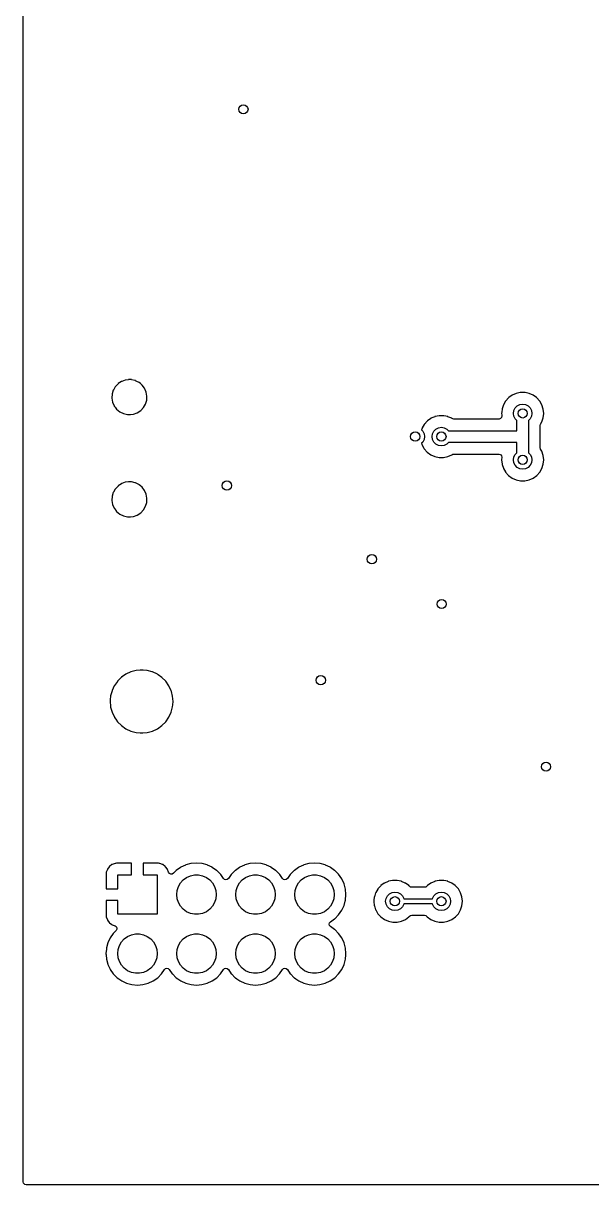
# Model space of a CAD drawing. Extents: x 98 to 198, y -146.7 to -46.7.
# Drawn here: x 98 to 122.47, y -146.7 to -96.71 of the extents above; entities that cross this region are included whole.
import ezdxf

# ---------------------------------------------------------------- set-up
doc = ezdxf.new("R2010")
doc.units = 0
doc.layers.add('BLACK', color=7, linetype='CONTINUOUS')

msp = doc.modelspace()

# ---------------------------------------------------------------- linework, layer by layer
at = {"layer": 'BLACK', "linetype": 'CONTINUOUS'}
for p, q in [((98.0042, -103), (98.0042, -94.7)), ((98.0042, -112), (98.0042, -103)), ((98.0042, -112.844), (98.0042, -112)), ((101.965, -112.355), (101.885, -112.494)), ((101.969, -112.349), (101.965, -112.355)), ((101.965, -112.355), (101.965, -112.355)), ((101.974, -112.344), (101.969, -112.349)), ((102.084, -112.226), (101.974, -112.344)), ((101.974, -112.344), (101.974, -112.344)), ((102.089, -112.221), (102.084, -112.226)), ((102.084, -112.226), (102.084, -112.226)), ((102.095, -112.217), (102.089, -112.221)), ((102.23, -112.129), (102.095, -112.217)), ((102.095, -112.217), (102.095, -112.217)), ((102.236, -112.125), (102.23, -112.129)), ((102.23, -112.129), (102.23, -112.129)), ((102.243, -112.122), (102.236, -112.125)), ((102.394, -112.067), (102.243, -112.122)), ((102.243, -112.122), (102.243, -112.122)), ((102.401, -112.065), (102.394, -112.067)), ((102.394, -112.067), (102.394, -112.067)), ((102.408, -112.064), (102.401, -112.065)), ((102.528, -112.05), (102.408, -112.064)), ((102.408, -112.064), (102.408, -112.064)), ((102.531, -112.049), (102.528, -112.05)), ((102.528, -112.05), (102.528, -112.05)), ((102.663, -112.049), (102.531, -112.049)), ((102.67, -112.051), (102.663, -112.049)), ((102.826, -112.088), (102.67, -112.051)), ((102.67, -112.051), (102.67, -112.051)), ((102.833, -112.09), (102.826, -112.088)), ((102.826, -112.088), (102.826, -112.088)), ((102.84, -112.093), (102.833, -112.09)), ((102.898, -112.122), (102.84, -112.093)), ((102.84, -112.093), (102.84, -112.093)), ((102.99, -112.169), (102.898, -112.122)), ((102.996, -112.173), (102.99, -112.169)), ((103.053, -112.221), (102.996, -112.173)), ((102.996, -112.173), (102.996, -112.173)), ((103.125, -112.281), (103.053, -112.221)), ((103.229, -112.422), (103.125, -112.281)), ((103.299, -112.583), (103.229, -112.422)), ((98.0042, -114.5), (98.0042, -112.844)), ((101.83, -112.676), (101.821, -112.837)), ((101.821, -112.837), (101.821, -112.837)), ((101.821, -112.837), (101.821, -112.844)), ((101.821, -112.844), (101.851, -113.017)), ((101.831, -112.669), (101.83, -112.676)), ((101.83, -112.676), (101.83, -112.676)), ((101.833, -112.662), (101.831, -112.669)), ((101.879, -112.508), (101.833, -112.662)), ((101.833, -112.662), (101.833, -112.662)), ((101.881, -112.501), (101.879, -112.508)), ((101.879, -112.508), (101.879, -112.508)), ((101.885, -112.494), (101.881, -112.501)), ((101.885, -112.494), (101.885, -112.494)), ((103.269, -113.099), (103.319, -112.931)), ((103.329, -112.756), (103.299, -112.583)), ((103.319, -112.931), (103.329, -112.756)), ((118.764, -112.973), (118.676, -113.126)), ((118.767, -112.968), (118.764, -112.973)), ((118.764, -112.973), (118.764, -112.973)), ((118.772, -112.963), (118.767, -112.968)), ((118.89, -112.832), (118.772, -112.963)), ((118.772, -112.963), (118.772, -112.963)), ((118.894, -112.827), (118.89, -112.832)), ((118.89, -112.832), (118.89, -112.832)), ((118.899, -112.823), (118.894, -112.827)), ((119.042, -112.72), (118.899, -112.823)), ((118.899, -112.823), (118.899, -112.823)), ((119.047, -112.716), (119.042, -112.72)), ((119.042, -112.72), (119.042, -112.72)), ((119.053, -112.713), (119.047, -112.716)), ((119.214, -112.642), (119.053, -112.713)), ((119.053, -112.713), (119.053, -112.713)), ((119.22, -112.639), (119.214, -112.641)), ((119.214, -112.641), (119.214, -112.642)), ((119.227, -112.638), (119.22, -112.639)), ((119.399, -112.601), (119.227, -112.638)), ((119.227, -112.638), (119.227, -112.638)), ((119.405, -112.599), (119.399, -112.601)), ((119.399, -112.601), (119.399, -112.601)), ((119.595, -112.599), (119.405, -112.599)), ((119.601, -112.601), (119.595, -112.599)), ((119.773, -112.638), (119.601, -112.601)), ((119.601, -112.601), (119.601, -112.601)), ((119.78, -112.639), (119.773, -112.638)), ((119.773, -112.638), (119.773, -112.638)), ((119.786, -112.641), (119.78, -112.639)), ((119.786, -112.642), (119.786, -112.641)), ((119.947, -112.713), (119.786, -112.642)), ((119.953, -112.716), (119.947, -112.713)), ((119.958, -112.72), (119.953, -112.716)), ((120.101, -112.823), (119.958, -112.72)), ((119.958, -112.72), (119.958, -112.72)), ((120.106, -112.827), (120.101, -112.823)), ((120.101, -112.823), (120.101, -112.823)), ((120.11, -112.832), (120.106, -112.827)), ((120.228, -112.963), (120.11, -112.832)), ((120.11, -112.832), (120.11, -112.832)), ((120.233, -112.968), (120.228, -112.963)), ((120.327, -113.132), (120.233, -112.968)), ((101.851, -113.017), (101.921, -113.178)), ((101.921, -113.178), (101.925, -113.184)), ((101.925, -113.184), (101.925, -113.184)), ((101.925, -113.184), (101.964, -113.236)), ((101.964, -113.236), (102.025, -113.319)), ((102.025, -113.319), (102.16, -113.431)), ((102.16, -113.431), (102.317, -113.51)), ((102.749, -113.535), (102.914, -113.475)), ((102.914, -113.475), (103.061, -113.379)), ((103.061, -113.379), (103.181, -113.251)), ((103.181, -113.251), (103.269, -113.099)), ((118.602, -113.431), (118.595, -113.5)), ((118.614, -113.318), (118.602, -113.431)), ((118.616, -113.306), (118.614, -113.312)), ((118.614, -113.312), (118.614, -113.318)), ((118.614, -113.318), (118.614, -113.318)), ((118.671, -113.138), (118.616, -113.306)), ((118.616, -113.306), (118.616, -113.306)), ((118.673, -113.132), (118.671, -113.138)), ((118.671, -113.138), (118.671, -113.138)), ((118.676, -113.126), (118.673, -113.132)), ((118.676, -113.126), (118.676, -113.126)), ((119.1, -113.5), (119.12, -113.376)), ((119.12, -113.376), (119.176, -113.265)), ((119.176, -113.265), (119.265, -113.176)), ((119.265, -113.176), (119.376, -113.12)), ((119.376, -113.12), (119.5, -113.1)), ((119.5, -113.1), (119.624, -113.12)), ((119.624, -113.12), (119.735, -113.176)), ((119.735, -113.176), (119.824, -113.265)), ((119.824, -113.265), (119.88, -113.376)), ((119.88, -113.376), (119.9, -113.5)), ((120.386, -113.312), (120.327, -113.132)), ((120.405, -113.5), (120.386, -113.312)), ((102.317, -113.51), (102.487, -113.55)), ((102.487, -113.55), (102.615, -113.55)), ((102.615, -113.55), (102.619, -113.55)), ((102.619, -113.55), (102.749, -113.535)), ((115.264, -113.973), (115.176, -114.126)), ((115.267, -113.968), (115.264, -113.973)), ((115.264, -113.973), (115.264, -113.973)), ((115.272, -113.963), (115.267, -113.968)), ((115.39, -113.832), (115.272, -113.963)), ((115.272, -113.963), (115.272, -113.963)), ((115.394, -113.827), (115.39, -113.832)), ((115.39, -113.832), (115.39, -113.832)), ((115.399, -113.823), (115.394, -113.827)), ((115.542, -113.72), (115.399, -113.823)), ((115.399, -113.823), (115.399, -113.823)), ((115.547, -113.716), (115.542, -113.72)), ((115.542, -113.72), (115.542, -113.72)), ((115.553, -113.713), (115.547, -113.716)), ((115.714, -113.642), (115.553, -113.713)), ((115.553, -113.713), (115.553, -113.713)), ((115.72, -113.639), (115.714, -113.641)), ((115.714, -113.641), (115.714, -113.642)), ((115.727, -113.638), (115.72, -113.639)), ((115.899, -113.601), (115.727, -113.638)), ((115.727, -113.638), (115.727, -113.638)), ((115.905, -113.599), (115.899, -113.601)), ((115.899, -113.601), (115.899, -113.601)), ((116.095, -113.599), (115.905, -113.599)), ((116.101, -113.601), (116.095, -113.599)), ((116.273, -113.638), (116.101, -113.601)), ((116.101, -113.601), (116.101, -113.601)), ((116.28, -113.639), (116.273, -113.638)), ((116.273, -113.638), (116.273, -113.638)), ((116.286, -113.641), (116.28, -113.639)), ((116.286, -113.642), (116.286, -113.641)), ((116.447, -113.713), (116.286, -113.642)), ((116.453, -113.716), (116.447, -113.713)), ((116.461, -113.722), (116.453, -113.716)), ((116.496, -113.739), (116.461, -113.722)), ((116.534, -113.745), (116.496, -113.739)), ((118.483, -113.745), (116.534, -113.745)), ((118.548, -113.727), (118.483, -113.745)), ((118.594, -113.676), (118.548, -113.727)), ((118.606, -113.609), (118.594, -113.676)), ((118.595, -113.5), (118.602, -113.568)), ((118.602, -113.568), (118.606, -113.609)), ((119.12, -113.624), (119.1, -113.5)), ((119.176, -113.735), (119.12, -113.624)), ((119.246, -113.805), (119.176, -113.735)), ((119.246, -114.246), (119.246, -113.805)), ((119.824, -113.735), (119.754, -113.805)), ((119.754, -113.805), (119.754, -114.5)), ((119.88, -113.624), (119.824, -113.735)), ((119.9, -113.5), (119.88, -113.624)), ((120.254, -114.027), (120.271, -113.965)), ((120.271, -113.965), (120.273, -113.963)), ((120.273, -113.963), (120.327, -113.868)), ((120.327, -113.868), (120.386, -113.688)), ((120.386, -113.688), (120.405, -113.5)), ((115.171, -114.138), (115.147, -114.212)), ((115.147, -114.212), (115.199, -114.265)), ((115.173, -114.132), (115.171, -114.138)), ((115.171, -114.138), (115.171, -114.138)), ((115.176, -114.126), (115.173, -114.132)), ((115.176, -114.126), (115.176, -114.126)), ((115.199, -114.265), (115.256, -114.376)), ((115.256, -114.376), (115.275, -114.5)), ((115.6, -114.5), (115.62, -114.376)), ((115.62, -114.376), (115.676, -114.265)), ((115.676, -114.265), (115.765, -114.176)), ((115.765, -114.176), (115.876, -114.12)), ((115.876, -114.12), (116, -114.1)), ((116, -114.1), (116.124, -114.12)), ((116.124, -114.12), (116.235, -114.176)), ((116.235, -114.176), (116.305, -114.246)), ((116.305, -114.246), (119.246, -114.246)), ((120.254, -114.1), (120.254, -114.027)), ((120.254, -114.423), (120.254, -114.1)), ((120.256, -114.445), (120.254, -114.423)), ((120.255, -114.518), (120.258, -114.463)), ((120.258, -114.456), (120.256, -114.445)), ((120.258, -114.463), (120.258, -114.456)), ((98.0042, -117.244), (98.0042, -114.5)), ((115.199, -114.735), (115.147, -114.788)), ((115.147, -114.788), (115.173, -114.868)), ((115.173, -114.868), (115.176, -114.874)), ((115.176, -114.874), (115.176, -114.874)), ((115.176, -114.874), (115.248, -114.999)), ((115.256, -114.624), (115.199, -114.735)), ((115.275, -114.5), (115.256, -114.624)), ((115.62, -114.624), (115.6, -114.5)), ((115.676, -114.735), (115.62, -114.624)), ((115.765, -114.824), (115.676, -114.735)), ((115.876, -114.88), (115.765, -114.824)), ((116, -114.9), (115.876, -114.88)), ((116.124, -114.88), (116, -114.9)), ((116.235, -114.824), (116.124, -114.88)), ((116.305, -114.754), (116.235, -114.824)), ((119.246, -114.754), (116.305, -114.754)), ((119.246, -115.195), (119.246, -114.754)), ((119.754, -114.5), (119.754, -115.195)), ((120.254, -114.526), (120.255, -114.518)), ((120.254, -114.973), (120.254, -114.526)), ((120.271, -115.035), (120.254, -114.973)), ((115.248, -114.999), (115.267, -115.032)), ((115.267, -115.032), (115.394, -115.173)), ((115.394, -115.173), (115.547, -115.284)), ((115.547, -115.284), (115.72, -115.361)), ((115.72, -115.361), (115.905, -115.4)), ((115.905, -115.4), (116.088, -115.4)), ((116.088, -115.4), (116.095, -115.4)), ((116.095, -115.4), (116.28, -115.361)), ((116.28, -115.361), (116.453, -115.284)), ((116.453, -115.284), (116.461, -115.278)), ((116.461, -115.278), (116.496, -115.261)), ((116.496, -115.261), (116.534, -115.254)), ((116.534, -115.254), (118.483, -115.254)), ((118.483, -115.254), (118.548, -115.273)), ((118.548, -115.273), (118.594, -115.324)), ((118.594, -115.324), (118.606, -115.391)), ((118.606, -115.391), (118.595, -115.5)), ((119.1, -115.5), (119.12, -115.376)), ((119.12, -115.376), (119.176, -115.265)), ((119.176, -115.265), (119.246, -115.195)), ((119.754, -115.195), (119.824, -115.265)), ((119.824, -115.265), (119.88, -115.376)), ((119.88, -115.376), (119.9, -115.5)), ((120.327, -115.132), (120.271, -115.035)), ((120.386, -115.312), (120.327, -115.132)), ((120.405, -115.5), (120.386, -115.312)), ((118.595, -115.5), (118.595, -115.506)), ((118.595, -115.506), (118.614, -115.682)), ((118.614, -115.682), (118.614, -115.682)), ((118.614, -115.682), (118.614, -115.688)), ((118.614, -115.688), (118.616, -115.694)), ((118.616, -115.694), (118.616, -115.694)), ((118.616, -115.694), (118.671, -115.862)), ((118.671, -115.862), (118.673, -115.868)), ((118.673, -115.868), (118.676, -115.874)), ((118.676, -115.874), (118.676, -115.874)), ((118.676, -115.874), (118.756, -116.012)), ((119.12, -115.624), (119.1, -115.5)), ((119.176, -115.735), (119.12, -115.624)), ((119.265, -115.824), (119.176, -115.735)), ((119.376, -115.88), (119.265, -115.824)), ((119.5, -115.9), (119.376, -115.88)), ((119.624, -115.88), (119.5, -115.9)), ((119.735, -115.824), (119.624, -115.88)), ((119.824, -115.735), (119.735, -115.824)), ((119.88, -115.624), (119.824, -115.735)), ((119.9, -115.5), (119.88, -115.624)), ((120.233, -116.032), (120.327, -115.868)), ((120.327, -115.868), (120.386, -115.688)), ((120.386, -115.688), (120.405, -115.5)), ((102.394, -116.467), (102.243, -116.522)), ((102.401, -116.465), (102.394, -116.467)), ((102.394, -116.467), (102.394, -116.467)), ((102.408, -116.464), (102.401, -116.465)), ((102.528, -116.45), (102.408, -116.464)), ((102.408, -116.464), (102.408, -116.464)), ((102.531, -116.45), (102.528, -116.45)), ((102.528, -116.45), (102.528, -116.45)), ((102.663, -116.45), (102.531, -116.45)), ((102.67, -116.451), (102.663, -116.45)), ((102.826, -116.488), (102.67, -116.451)), ((102.67, -116.451), (102.67, -116.451)), ((118.756, -116.012), (118.767, -116.032)), ((118.767, -116.032), (118.894, -116.173)), ((118.894, -116.173), (119.047, -116.284)), ((119.047, -116.284), (119.22, -116.361)), ((119.22, -116.361), (119.405, -116.4)), ((119.405, -116.4), (119.588, -116.4)), ((119.588, -116.4), (119.595, -116.4)), ((119.595, -116.4), (119.78, -116.361)), ((119.78, -116.361), (119.953, -116.284)), ((119.953, -116.284), (120.106, -116.173)), ((120.106, -116.173), (120.233, -116.032)), ((101.879, -116.908), (101.833, -117.062)), ((101.881, -116.901), (101.879, -116.908)), ((101.879, -116.908), (101.879, -116.908)), ((101.885, -116.894), (101.881, -116.901)), ((101.965, -116.755), (101.885, -116.894)), ((101.885, -116.894), (101.885, -116.894)), ((101.969, -116.749), (101.965, -116.755)), ((101.965, -116.755), (101.965, -116.755)), ((101.974, -116.744), (101.969, -116.749)), ((102.084, -116.626), (101.974, -116.744)), ((101.974, -116.744), (101.974, -116.744)), ((102.089, -116.621), (102.084, -116.626)), ((102.084, -116.626), (102.084, -116.626)), ((102.095, -116.617), (102.089, -116.621)), ((102.23, -116.529), (102.095, -116.617)), ((102.095, -116.617), (102.095, -116.617)), ((102.236, -116.525), (102.23, -116.529)), ((102.23, -116.529), (102.23, -116.529)), ((102.243, -116.522), (102.236, -116.525)), ((102.243, -116.522), (102.243, -116.522)), ((102.833, -116.49), (102.826, -116.488)), ((102.826, -116.488), (102.826, -116.488)), ((102.84, -116.493), (102.833, -116.49)), ((102.984, -116.565), (102.84, -116.493)), ((102.84, -116.493), (102.84, -116.493)), ((102.99, -116.569), (102.984, -116.565)), ((102.996, -116.573), (102.99, -116.569)), ((103.053, -116.621), (102.996, -116.573)), ((102.996, -116.573), (102.996, -116.573)), ((103.125, -116.681), (103.053, -116.621)), ((103.229, -116.822), (103.125, -116.681)), ((103.299, -116.983), (103.229, -116.822)), ((98.0042, -118.71), (98.0042, -117.244)), ((101.83, -117.076), (101.821, -117.237)), ((101.821, -117.237), (101.821, -117.237)), ((101.821, -117.237), (101.821, -117.244)), ((101.821, -117.244), (101.851, -117.417)), ((101.831, -117.069), (101.83, -117.076)), ((101.83, -117.076), (101.83, -117.076)), ((101.833, -117.062), (101.831, -117.069)), ((101.833, -117.062), (101.833, -117.062)), ((101.851, -117.417), (101.921, -117.578)), ((103.269, -117.499), (103.319, -117.331)), ((103.329, -117.156), (103.299, -116.983)), ((103.319, -117.331), (103.329, -117.156)), ((101.921, -117.578), (101.925, -117.584)), ((101.925, -117.584), (101.925, -117.584)), ((101.925, -117.584), (101.946, -117.612)), ((101.946, -117.612), (102.025, -117.719)), ((102.025, -117.719), (102.16, -117.831)), ((102.16, -117.831), (102.317, -117.91)), ((102.317, -117.91), (102.487, -117.95)), ((102.487, -117.95), (102.615, -117.95)), ((102.615, -117.95), (102.619, -117.95)), ((102.619, -117.95), (102.749, -117.935)), ((102.749, -117.935), (102.914, -117.875)), ((102.914, -117.875), (103.061, -117.779)), ((103.061, -117.779), (103.181, -117.651)), ((103.181, -117.651), (103.269, -117.499)), ((98.0042, -123.247), (98.0042, -118.71)), ((98.0042, -125.9), (98.0042, -123.247)), ((102.225, -124.865), (102.065, -125.025)), ((102.229, -124.862), (102.225, -124.865)), ((102.225, -124.865), (102.225, -124.865)), ((102.233, -124.858), (102.229, -124.862)), ((102.418, -124.729), (102.233, -124.858)), ((102.233, -124.858), (102.233, -124.858)), ((102.422, -124.726), (102.418, -124.729)), ((102.418, -124.729), (102.418, -124.729)), ((102.427, -124.724), (102.422, -124.726)), ((102.631, -124.628), (102.427, -124.724)), ((102.427, -124.724), (102.427, -124.724)), ((102.636, -124.626), (102.631, -124.628)), ((102.631, -124.628), (102.631, -124.628)), ((102.642, -124.625), (102.636, -124.626)), ((102.859, -124.566), (102.642, -124.625)), ((102.642, -124.625), (102.642, -124.625)), ((102.865, -124.565), (102.859, -124.566)), ((102.859, -124.566), (102.859, -124.566)), ((102.87, -124.564), (102.865, -124.565)), ((103.038, -124.55), (102.87, -124.564)), ((102.87, -124.564), (102.87, -124.564)), ((103.041, -124.549), (103.038, -124.55)), ((103.038, -124.55), (103.038, -124.55)), ((103.159, -124.549), (103.041, -124.549)), ((103.162, -124.55), (103.159, -124.549)), ((103.33, -124.564), (103.162, -124.55)), ((103.162, -124.55), (103.162, -124.55)), ((103.335, -124.565), (103.33, -124.564)), ((103.33, -124.564), (103.33, -124.564)), ((103.341, -124.566), (103.335, -124.565)), ((103.558, -124.625), (103.341, -124.566)), ((103.341, -124.566), (103.341, -124.566)), ((103.564, -124.626), (103.558, -124.625)), ((103.558, -124.625), (103.558, -124.625)), ((103.778, -124.726), (103.564, -124.626)), ((103.782, -124.729), (103.778, -124.726)), ((103.814, -124.752), (103.782, -124.729)), ((103.782, -124.729), (103.782, -124.729)), ((103.971, -124.862), (103.814, -124.752)), ((104.138, -125.029), (103.971, -124.862)), ((101.825, -125.442), (101.766, -125.659)), ((101.826, -125.436), (101.825, -125.442)), ((101.825, -125.442), (101.825, -125.442)), ((101.828, -125.431), (101.826, -125.436)), ((101.924, -125.227), (101.828, -125.431)), ((101.828, -125.431), (101.828, -125.431)), ((101.926, -125.222), (101.924, -125.227)), ((101.924, -125.227), (101.924, -125.227)), ((101.929, -125.218), (101.926, -125.222)), ((102.058, -125.033), (101.929, -125.218)), ((101.929, -125.218), (101.929, -125.218)), ((102.062, -125.029), (102.058, -125.033)), ((102.058, -125.033), (102.058, -125.033)), ((102.065, -125.025), (102.062, -125.029)), ((102.065, -125.025), (102.065, -125.025)), ((104.274, -125.222), (104.138, -125.029)), ((104.374, -125.436), (104.274, -125.222)), ((104.375, -125.442), (104.374, -125.436)), ((104.382, -125.468), (104.375, -125.442)), ((104.375, -125.442), (104.375, -125.442)), ((104.435, -125.665), (104.382, -125.468)), ((98.0042, -133.944), (98.0042, -125.9)), ((101.751, -125.818), (101.744, -125.9)), ((101.744, -125.9), (101.745, -125.905)), ((101.745, -125.905), (101.762, -126.101)), ((101.764, -125.67), (101.751, -125.818)), ((101.765, -125.665), (101.764, -125.67)), ((101.764, -125.67), (101.764, -125.67)), ((101.766, -125.659), (101.765, -125.665)), ((101.766, -125.659), (101.766, -125.659)), ((104.456, -125.9), (104.435, -125.665)), ((104.443, -126.04), (104.456, -125.9)), ((101.762, -126.101), (101.765, -126.135)), ((101.765, -126.135), (101.766, -126.141)), ((101.766, -126.141), (101.766, -126.141)), ((101.766, -126.141), (101.825, -126.358)), ((101.825, -126.358), (101.825, -126.358)), ((101.825, -126.358), (101.826, -126.364)), ((101.826, -126.364), (101.926, -126.578)), ((104.274, -126.578), (104.374, -126.364)), ((104.374, -126.364), (104.435, -126.135)), ((104.435, -126.135), (104.443, -126.04)), ((101.926, -126.578), (101.929, -126.582)), ((101.929, -126.582), (101.929, -126.582)), ((101.929, -126.582), (101.986, -126.664)), ((101.986, -126.664), (102.062, -126.771)), ((102.062, -126.771), (102.229, -126.938)), ((102.229, -126.938), (102.422, -127.074)), ((103.778, -127.074), (103.971, -126.938)), ((103.971, -126.938), (104.138, -126.771)), ((104.138, -126.771), (104.274, -126.578)), ((102.422, -127.074), (102.636, -127.174)), ((102.636, -127.174), (102.865, -127.235)), ((102.865, -127.235), (103.041, -127.25)), ((103.041, -127.25), (103.156, -127.25)), ((103.156, -127.25), (103.159, -127.25)), ((103.159, -127.25), (103.335, -127.235)), ((103.335, -127.235), (103.564, -127.174)), ((103.564, -127.174), (103.778, -127.074)), ((101.821, -132.922), (101.72, -132.997)), ((101.836, -132.914), (101.821, -132.922)), ((101.955, -132.869), (101.836, -132.914)), ((101.97, -132.866), (101.955, -132.869)), ((102.019, -132.86), (101.97, -132.866)), ((102.025, -132.86), (102.019, -132.86)), ((102.654, -132.86), (102.025, -132.86)), ((102.667, -132.863), (102.654, -132.86)), ((102.67, -132.876), (102.667, -132.863)), ((102.67, -133.36), (102.67, -132.876)), ((103.173, -132.863), (103.17, -132.876)), ((103.17, -132.876), (103.17, -133.36)), ((103.186, -132.86), (103.173, -132.863)), ((103.815, -132.86), (103.186, -132.86)), ((103.821, -132.86), (103.815, -132.86)), ((103.87, -132.866), (103.821, -132.86)), ((103.885, -132.869), (103.87, -132.866)), ((104.004, -132.914), (103.885, -132.869)), ((104.019, -132.922), (104.004, -132.914)), ((104.12, -132.997), (104.019, -132.922)), ((104.991, -132.938), (104.787, -133.034)), ((104.996, -132.936), (104.991, -132.938)), ((104.991, -132.938), (104.991, -132.938)), ((105.002, -132.935), (104.996, -132.936)), ((105.219, -132.876), (105.002, -132.935)), ((105.002, -132.935), (105.002, -132.935)), ((105.225, -132.875), (105.219, -132.876)), ((105.219, -132.876), (105.219, -132.876)), ((105.23, -132.874), (105.225, -132.875)), ((105.455, -132.855), (105.23, -132.874)), ((105.23, -132.874), (105.23, -132.874)), ((105.46, -132.854), (105.455, -132.855)), ((105.465, -132.855), (105.46, -132.854)), ((105.69, -132.874), (105.465, -132.855)), ((105.695, -132.875), (105.69, -132.874)), ((105.69, -132.874), (105.69, -132.874)), ((105.701, -132.876), (105.695, -132.875)), ((105.918, -132.935), (105.701, -132.876)), ((105.701, -132.876), (105.701, -132.876)), ((105.924, -132.936), (105.918, -132.935)), ((105.918, -132.935), (105.918, -132.935)), ((105.929, -132.938), (105.924, -132.936)), ((106.133, -133.034), (105.929, -132.938)), ((105.929, -132.938), (105.929, -132.938)), ((107.531, -132.938), (107.327, -133.034)), ((107.536, -132.936), (107.531, -132.938)), ((107.531, -132.938), (107.531, -132.938)), ((107.542, -132.935), (107.536, -132.936)), ((107.759, -132.876), (107.542, -132.935)), ((107.542, -132.935), (107.542, -132.935)), ((107.765, -132.875), (107.759, -132.876)), ((107.759, -132.876), (107.759, -132.876)), ((107.77, -132.874), (107.765, -132.875)), ((107.995, -132.855), (107.77, -132.874)), ((107.77, -132.874), (107.77, -132.874)), ((108, -132.854), (107.995, -132.855)), ((108.005, -132.855), (108, -132.854)), ((108.23, -132.874), (108.005, -132.855)), ((108.235, -132.875), (108.23, -132.874)), ((108.23, -132.874), (108.23, -132.874)), ((108.241, -132.876), (108.235, -132.875)), ((108.458, -132.935), (108.241, -132.876)), ((108.241, -132.876), (108.241, -132.876)), ((108.464, -132.936), (108.458, -132.935)), ((108.458, -132.935), (108.458, -132.935)), ((108.469, -132.938), (108.464, -132.936)), ((108.673, -133.034), (108.469, -132.938)), ((108.469, -132.938), (108.469, -132.938)), ((110.071, -132.938), (109.867, -133.034)), ((110.076, -132.936), (110.071, -132.938)), ((110.071, -132.938), (110.071, -132.938)), ((110.082, -132.935), (110.076, -132.936)), ((110.299, -132.876), (110.082, -132.935)), ((110.082, -132.935), (110.082, -132.935)), ((110.305, -132.875), (110.299, -132.876)), ((110.299, -132.876), (110.299, -132.876)), ((110.31, -132.874), (110.305, -132.875)), ((110.535, -132.855), (110.31, -132.874)), ((110.31, -132.874), (110.31, -132.874)), ((110.54, -132.854), (110.535, -132.855)), ((110.545, -132.855), (110.54, -132.854)), ((110.77, -132.874), (110.545, -132.855)), ((110.775, -132.875), (110.77, -132.874)), ((110.77, -132.874), (110.77, -132.874)), ((110.781, -132.876), (110.775, -132.875)), ((110.998, -132.935), (110.781, -132.876)), ((110.781, -132.876), (110.781, -132.876)), ((111.004, -132.936), (110.998, -132.935)), ((110.998, -132.935), (110.998, -132.935)), ((111.009, -132.938), (111.004, -132.936)), ((111.213, -133.034), (111.009, -132.938)), ((111.009, -132.938), (111.009, -132.938)), ((101.576, -133.26), (101.57, -133.309)), ((101.57, -133.309), (101.57, -133.315)), ((101.57, -133.315), (101.57, -133.944)), ((101.579, -133.245), (101.576, -133.26)), ((101.624, -133.126), (101.579, -133.245)), ((101.632, -133.111), (101.624, -133.126)), ((101.707, -133.01), (101.632, -133.111)), ((101.72, -132.997), (101.707, -133.01)), ((102.07, -133.96), (102.07, -133.36)), ((102.07, -133.36), (102.67, -133.36)), ((103.17, -133.36), (103.77, -133.36)), ((103.77, -133.36), (103.77, -135.06)), ((104.133, -133.01), (104.12, -132.997)), ((104.208, -133.111), (104.133, -133.01)), ((104.216, -133.126), (104.208, -133.111)), ((104.262, -133.249), (104.216, -133.126)), ((104.297, -133.3), (104.262, -133.249)), ((104.352, -133.327), (104.297, -133.3)), ((104.414, -133.325), (104.352, -133.327)), ((104.466, -133.294), (104.414, -133.325)), ((104.585, -133.175), (104.466, -133.294)), ((104.589, -133.172), (104.585, -133.175)), ((104.593, -133.168), (104.589, -133.172)), ((104.778, -133.039), (104.593, -133.168)), ((104.593, -133.168), (104.593, -133.168)), ((104.782, -133.036), (104.778, -133.039)), ((104.778, -133.039), (104.778, -133.039)), ((104.787, -133.034), (104.782, -133.036)), ((104.787, -133.034), (104.787, -133.034)), ((104.891, -133.578), (105.035, -133.474)), ((105.035, -133.474), (105.197, -133.402)), ((105.197, -133.402), (105.371, -133.365)), ((105.371, -133.365), (105.549, -133.365)), ((105.549, -133.365), (105.723, -133.402)), ((105.723, -133.402), (105.885, -133.474)), ((105.885, -133.474), (106.029, -133.578)), ((106.138, -133.036), (106.133, -133.034)), ((106.133, -133.034), (106.133, -133.034)), ((106.142, -133.039), (106.138, -133.036)), ((106.327, -133.168), (106.142, -133.039)), ((106.142, -133.039), (106.142, -133.039)), ((106.331, -133.172), (106.327, -133.168)), ((106.327, -133.168), (106.327, -133.168)), ((106.498, -133.339), (106.331, -133.172)), ((106.502, -133.343), (106.498, -133.339)), ((106.628, -133.524), (106.502, -133.343)), ((106.958, -133.343), (106.832, -133.524)), ((106.962, -133.339), (106.958, -133.343)), ((106.958, -133.343), (106.958, -133.343)), ((106.965, -133.335), (106.962, -133.339)), ((107.125, -133.175), (106.965, -133.335)), ((106.965, -133.335), (106.965, -133.335)), ((107.129, -133.172), (107.125, -133.175)), ((107.125, -133.175), (107.125, -133.175)), ((107.133, -133.168), (107.129, -133.172)), ((107.318, -133.039), (107.133, -133.168)), ((107.133, -133.168), (107.133, -133.168)), ((107.322, -133.036), (107.318, -133.039)), ((107.318, -133.039), (107.318, -133.039)), ((107.327, -133.034), (107.322, -133.036)), ((107.327, -133.034), (107.327, -133.034)), ((107.431, -133.578), (107.575, -133.474)), ((107.575, -133.474), (107.737, -133.402)), ((107.737, -133.402), (107.911, -133.365)), ((107.911, -133.365), (108.089, -133.365)), ((108.089, -133.365), (108.263, -133.402)), ((108.263, -133.402), (108.425, -133.474)), ((108.425, -133.474), (108.569, -133.578)), ((108.678, -133.036), (108.673, -133.034)), ((108.673, -133.034), (108.673, -133.034)), ((108.682, -133.039), (108.678, -133.036)), ((108.867, -133.168), (108.682, -133.039)), ((108.682, -133.039), (108.682, -133.039)), ((108.871, -133.172), (108.867, -133.168)), ((108.867, -133.168), (108.867, -133.168)), ((109.038, -133.339), (108.871, -133.172)), ((109.042, -133.343), (109.038, -133.339)), ((109.168, -133.524), (109.042, -133.343)), ((109.498, -133.343), (109.372, -133.524)), ((109.502, -133.339), (109.498, -133.343)), ((109.498, -133.343), (109.498, -133.343)), ((109.505, -133.335), (109.502, -133.339)), ((109.665, -133.175), (109.505, -133.335)), ((109.505, -133.335), (109.505, -133.335)), ((109.669, -133.172), (109.665, -133.175)), ((109.665, -133.175), (109.665, -133.175)), ((109.673, -133.168), (109.669, -133.172)), ((109.858, -133.039), (109.673, -133.168)), ((109.673, -133.168), (109.673, -133.168)), ((109.862, -133.036), (109.858, -133.039)), ((109.858, -133.039), (109.858, -133.039)), ((109.867, -133.034), (109.862, -133.036)), ((109.867, -133.034), (109.867, -133.034)), ((109.971, -133.578), (110.115, -133.474)), ((110.115, -133.474), (110.277, -133.402)), ((110.277, -133.402), (110.451, -133.365)), ((110.451, -133.365), (110.629, -133.365)), ((110.629, -133.365), (110.803, -133.402)), ((110.803, -133.402), (110.965, -133.474)), ((110.965, -133.474), (111.109, -133.578)), ((111.218, -133.036), (111.213, -133.034)), ((111.213, -133.034), (111.213, -133.034)), ((111.222, -133.039), (111.218, -133.036)), ((111.407, -133.168), (111.222, -133.039)), ((111.222, -133.039), (111.222, -133.039)), ((111.411, -133.172), (111.407, -133.168)), ((111.407, -133.168), (111.407, -133.168)), ((111.578, -133.339), (111.411, -133.172)), ((111.714, -133.532), (111.578, -133.339)), ((98.0042, -136.75), (98.0042, -133.944)), ((101.57, -133.944), (101.573, -133.957)), ((101.573, -133.957), (101.586, -133.96)), ((101.586, -133.96), (102.07, -133.96)), ((104.629, -134.033), (104.683, -133.864)), ((104.683, -133.864), (104.772, -133.71)), ((104.772, -133.71), (104.891, -133.578)), ((106.029, -133.578), (106.148, -133.71)), ((106.148, -133.71), (106.237, -133.864)), ((106.237, -133.864), (106.291, -134.033)), ((106.673, -133.563), (106.628, -133.524)), ((106.73, -133.577), (106.673, -133.563)), ((106.787, -133.563), (106.73, -133.577)), ((106.832, -133.524), (106.787, -133.563)), ((107.169, -134.033), (107.223, -133.864)), ((107.223, -133.864), (107.312, -133.71)), ((107.312, -133.71), (107.431, -133.578)), ((108.569, -133.578), (108.688, -133.71)), ((108.688, -133.71), (108.777, -133.864)), ((108.777, -133.864), (108.831, -134.033)), ((109.213, -133.563), (109.168, -133.524)), ((109.27, -133.577), (109.213, -133.563)), ((109.327, -133.563), (109.27, -133.577)), ((109.372, -133.524), (109.327, -133.563)), ((109.709, -134.033), (109.763, -133.864)), ((109.763, -133.864), (109.852, -133.71)), ((109.852, -133.71), (109.971, -133.578)), ((111.109, -133.578), (111.228, -133.71)), ((111.228, -133.71), (111.317, -133.864)), ((111.317, -133.864), (111.371, -134.033)), ((111.814, -133.746), (111.714, -133.532)), ((111.875, -133.975), (111.814, -133.746)), ((111.896, -134.21), (111.875, -133.975)), ((113.264, -133.973), (113.176, -134.126)), ((113.267, -133.968), (113.264, -133.973)), ((113.264, -133.973), (113.264, -133.973)), ((113.272, -133.963), (113.267, -133.968)), ((113.39, -133.832), (113.272, -133.963)), ((113.272, -133.963), (113.272, -133.963)), ((113.394, -133.827), (113.39, -133.832)), ((113.39, -133.832), (113.39, -133.832)), ((113.399, -133.823), (113.394, -133.827)), ((113.542, -133.72), (113.399, -133.823)), ((113.399, -133.823), (113.399, -133.823)), ((113.547, -133.716), (113.542, -133.72)), ((113.542, -133.72), (113.542, -133.72)), ((113.553, -133.713), (113.547, -133.716)), ((113.714, -133.642), (113.553, -133.713)), ((113.553, -133.713), (113.553, -133.713)), ((113.72, -133.639), (113.714, -133.641)), ((113.714, -133.641), (113.714, -133.642)), ((113.727, -133.638), (113.72, -133.639)), ((113.899, -133.601), (113.727, -133.638)), ((113.727, -133.638), (113.727, -133.638)), ((113.905, -133.6), (113.899, -133.601)), ((113.899, -133.601), (113.899, -133.601)), ((114.095, -133.6), (113.905, -133.6)), ((114.101, -133.601), (114.095, -133.6)), ((114.273, -133.638), (114.101, -133.601)), ((114.101, -133.601), (114.101, -133.601)), ((114.28, -133.639), (114.273, -133.638)), ((114.273, -133.638), (114.273, -133.638)), ((114.286, -133.641), (114.28, -133.639)), ((114.286, -133.642), (114.286, -133.641)), ((114.447, -133.713), (114.286, -133.642)), ((114.453, -133.716), (114.447, -133.713)), ((114.458, -133.72), (114.453, -133.716)), ((114.601, -133.823), (114.458, -133.72)), ((114.458, -133.72), (114.458, -133.72)), ((114.606, -133.827), (114.601, -133.823)), ((114.601, -133.823), (114.601, -133.823)), ((114.61, -133.832), (114.606, -133.827)), ((114.633, -133.857), (114.61, -133.832)), ((114.61, -133.832), (114.61, -133.832)), ((114.674, -133.887), (114.633, -133.857)), ((114.725, -133.898), (114.674, -133.887)), ((115.275, -133.898), (114.725, -133.898)), ((115.326, -133.887), (115.275, -133.898)), ((115.367, -133.857), (115.326, -133.887)), ((115.39, -133.832), (115.367, -133.857)), ((115.394, -133.827), (115.39, -133.832)), ((115.39, -133.832), (115.39, -133.832)), ((115.399, -133.823), (115.394, -133.827)), ((115.542, -133.72), (115.399, -133.823)), ((115.399, -133.823), (115.399, -133.823)), ((115.547, -133.716), (115.542, -133.72)), ((115.542, -133.72), (115.542, -133.72)), ((115.553, -133.713), (115.547, -133.716)), ((115.714, -133.642), (115.553, -133.713)), ((115.553, -133.713), (115.553, -133.713)), ((115.72, -133.639), (115.714, -133.641)), ((115.714, -133.641), (115.714, -133.642)), ((115.727, -133.638), (115.72, -133.639)), ((115.899, -133.601), (115.727, -133.638)), ((115.727, -133.638), (115.727, -133.638)), ((115.905, -133.6), (115.899, -133.601)), ((115.899, -133.601), (115.899, -133.601)), ((116.095, -133.6), (115.905, -133.6)), ((116.101, -133.601), (116.095, -133.6)), ((116.273, -133.638), (116.101, -133.601)), ((116.101, -133.601), (116.101, -133.601)), ((116.28, -133.639), (116.273, -133.638)), ((116.273, -133.638), (116.273, -133.638)), ((116.286, -133.641), (116.28, -133.639)), ((116.286, -133.642), (116.286, -133.641)), ((116.447, -133.713), (116.286, -133.642)), ((116.453, -133.716), (116.447, -133.713)), ((116.458, -133.72), (116.453, -133.716)), ((116.601, -133.823), (116.458, -133.72)), ((116.458, -133.72), (116.458, -133.72)), ((116.606, -133.827), (116.601, -133.823)), ((116.601, -133.823), (116.601, -133.823)), ((116.733, -133.968), (116.606, -133.827)), ((116.827, -134.132), (116.733, -133.968)), ((101.573, -134.463), (101.57, -134.476)), ((101.57, -134.476), (101.57, -135.105)), ((101.586, -134.46), (101.573, -134.463)), ((102.07, -134.46), (101.586, -134.46)), ((102.07, -135.06), (102.07, -134.46)), ((104.61, -134.21), (104.629, -134.033)), ((104.629, -134.387), (104.61, -134.21)), ((104.683, -134.556), (104.629, -134.387)), ((106.291, -134.387), (106.237, -134.556)), ((106.291, -134.033), (106.31, -134.21)), ((106.31, -134.21), (106.291, -134.387)), ((107.15, -134.21), (107.169, -134.033)), ((107.169, -134.387), (107.15, -134.21)), ((107.223, -134.556), (107.169, -134.387)), ((108.831, -134.387), (108.777, -134.556)), ((108.831, -134.033), (108.85, -134.21)), ((108.85, -134.21), (108.831, -134.387)), ((109.69, -134.21), (109.709, -134.033)), ((109.709, -134.387), (109.69, -134.21)), ((109.763, -134.556), (109.709, -134.387)), ((111.371, -134.387), (111.317, -134.556)), ((111.371, -134.033), (111.39, -134.21)), ((111.39, -134.21), (111.371, -134.387)), ((111.86, -134.5), (111.875, -134.445)), ((111.875, -134.445), (111.896, -134.21)), ((113.1, -134.451), (113.095, -134.5)), ((113.114, -134.318), (113.1, -134.451)), ((113.116, -134.306), (113.114, -134.312)), ((113.114, -134.312), (113.114, -134.318)), ((113.114, -134.318), (113.114, -134.318)), ((113.171, -134.138), (113.116, -134.306)), ((113.116, -134.306), (113.116, -134.306)), ((113.173, -134.132), (113.171, -134.138)), ((113.171, -134.138), (113.171, -134.138)), ((113.176, -134.126), (113.173, -134.132)), ((113.176, -134.126), (113.176, -134.126)), ((113.6, -134.5), (113.62, -134.376)), ((113.62, -134.376), (113.676, -134.265)), ((113.676, -134.265), (113.765, -134.176)), ((113.765, -134.176), (113.876, -134.12)), ((113.876, -134.12), (114, -134.1)), ((114, -134.1), (114.124, -134.12)), ((114.124, -134.12), (114.235, -134.176)), ((114.235, -134.176), (114.324, -134.265)), ((114.324, -134.265), (114.38, -134.376)), ((114.38, -134.376), (114.384, -134.398)), ((114.384, -134.398), (115.616, -134.398)), ((115.616, -134.398), (115.62, -134.376)), ((115.62, -134.376), (115.676, -134.265)), ((115.676, -134.265), (115.765, -134.176)), ((115.765, -134.176), (115.876, -134.12)), ((115.876, -134.12), (116, -134.1)), ((116, -134.1), (116.124, -134.12)), ((116.124, -134.12), (116.235, -134.176)), ((116.235, -134.176), (116.324, -134.265)), ((116.324, -134.265), (116.38, -134.376)), ((116.38, -134.376), (116.4, -134.5)), ((116.886, -134.312), (116.827, -134.132)), ((116.905, -134.5), (116.886, -134.312)), ((104.772, -134.71), (104.683, -134.556)), ((104.891, -134.842), (104.772, -134.71)), ((105.035, -134.946), (104.891, -134.842)), ((105.197, -135.018), (105.035, -134.946)), ((105.885, -134.946), (105.723, -135.018)), ((106.029, -134.842), (105.885, -134.946)), ((106.148, -134.71), (106.029, -134.842)), ((106.237, -134.556), (106.148, -134.71)), ((107.312, -134.71), (107.223, -134.556)), ((107.431, -134.842), (107.312, -134.71)), ((107.575, -134.946), (107.431, -134.842)), ((107.737, -135.018), (107.575, -134.946)), ((108.425, -134.946), (108.263, -135.018)), ((108.569, -134.842), (108.425, -134.946)), ((108.688, -134.71), (108.569, -134.842)), ((108.777, -134.556), (108.688, -134.71)), ((109.852, -134.71), (109.763, -134.556)), ((109.971, -134.842), (109.852, -134.71)), ((110.115, -134.946), (109.971, -134.842)), ((110.277, -135.018), (110.115, -134.946)), ((110.965, -134.946), (110.803, -135.018)), ((111.109, -134.842), (110.965, -134.946)), ((111.228, -134.71), (111.109, -134.842)), ((111.317, -134.556), (111.228, -134.71)), ((111.578, -135.081), (111.714, -134.888)), ((111.714, -134.888), (111.814, -134.674)), ((111.814, -134.674), (111.86, -134.5)), ((113.095, -134.5), (113.095, -134.506)), ((113.095, -134.506), (113.114, -134.682)), ((113.114, -134.682), (113.114, -134.682)), ((113.114, -134.682), (113.114, -134.688)), ((113.114, -134.688), (113.116, -134.694)), ((113.116, -134.694), (113.116, -134.694)), ((113.116, -134.694), (113.171, -134.862)), ((113.171, -134.862), (113.173, -134.868)), ((113.173, -134.868), (113.176, -134.874)), ((113.176, -134.874), (113.176, -134.874)), ((113.176, -134.874), (113.189, -134.896)), ((113.189, -134.896), (113.267, -135.032)), ((113.62, -134.624), (113.6, -134.5)), ((113.676, -134.735), (113.62, -134.624)), ((113.765, -134.824), (113.676, -134.735)), ((113.876, -134.88), (113.765, -134.824)), ((114, -134.9), (113.876, -134.88)), ((114.124, -134.88), (114, -134.9)), ((114.235, -134.824), (114.124, -134.88)), ((114.324, -134.735), (114.235, -134.824)), ((114.38, -134.624), (114.324, -134.735)), ((114.384, -134.602), (114.38, -134.624)), ((115.616, -134.602), (114.384, -134.602)), ((115.62, -134.624), (115.616, -134.602)), ((115.676, -134.735), (115.62, -134.624)), ((115.765, -134.824), (115.676, -134.735)), ((115.876, -134.88), (115.765, -134.824)), ((116, -134.9), (115.876, -134.88)), ((116.124, -134.88), (116, -134.9)), ((116.235, -134.824), (116.124, -134.88)), ((116.324, -134.735), (116.235, -134.824)), ((116.38, -134.624), (116.324, -134.735)), ((116.4, -134.5), (116.38, -134.624)), ((116.733, -135.032), (116.827, -134.868)), ((116.827, -134.868), (116.886, -134.688)), ((116.886, -134.688), (116.905, -134.5)), ((101.57, -135.105), (101.57, -135.111)), ((101.57, -135.111), (101.576, -135.16)), ((101.576, -135.16), (101.579, -135.175)), ((101.579, -135.175), (101.624, -135.294)), ((101.624, -135.294), (101.632, -135.309)), ((101.632, -135.309), (101.707, -135.41)), ((101.707, -135.41), (101.72, -135.423)), ((101.72, -135.423), (101.821, -135.498)), ((103.77, -135.06), (102.07, -135.06)), ((105.371, -135.055), (105.197, -135.018)), ((105.549, -135.055), (105.371, -135.055)), ((105.723, -135.018), (105.549, -135.055)), ((107.911, -135.055), (107.737, -135.018)), ((108.089, -135.055), (107.911, -135.055)), ((108.263, -135.018), (108.089, -135.055)), ((110.451, -135.055), (110.277, -135.018)), ((110.629, -135.055), (110.451, -135.055)), ((110.803, -135.018), (110.629, -135.055)), ((111.173, -135.48), (111.187, -135.423)), ((111.187, -135.423), (111.226, -135.378)), ((111.226, -135.378), (111.407, -135.252)), ((111.407, -135.252), (111.411, -135.248)), ((111.407, -135.252), (111.407, -135.252)), ((111.411, -135.248), (111.578, -135.081)), ((113.267, -135.032), (113.272, -135.037)), ((113.272, -135.037), (113.272, -135.037)), ((113.272, -135.037), (113.33, -135.102)), ((113.33, -135.102), (113.394, -135.173)), ((113.394, -135.173), (113.547, -135.284)), ((113.547, -135.284), (113.72, -135.361)), ((113.72, -135.361), (113.905, -135.4)), ((113.905, -135.4), (114.088, -135.4)), ((114.088, -135.4), (114.095, -135.4)), ((114.095, -135.4), (114.28, -135.361)), ((114.28, -135.361), (114.453, -135.284)), ((114.453, -135.284), (114.606, -135.173)), ((114.606, -135.173), (114.633, -135.143)), ((114.633, -135.143), (114.674, -135.113)), ((114.674, -135.113), (114.725, -135.102)), ((114.725, -135.102), (115.275, -135.102)), ((115.275, -135.102), (115.326, -135.113)), ((115.326, -135.113), (115.367, -135.143)), ((115.367, -135.143), (115.394, -135.173)), ((115.394, -135.173), (115.547, -135.284)), ((115.547, -135.284), (115.72, -135.361)), ((115.72, -135.361), (115.905, -135.4)), ((115.905, -135.4), (116.088, -135.4)), ((116.088, -135.4), (116.095, -135.4)), ((116.095, -135.4), (116.28, -135.361)), ((116.28, -135.361), (116.453, -135.284)), ((116.453, -135.284), (116.606, -135.173)), ((116.606, -135.173), (116.733, -135.032)), ((101.878, -135.883), (101.749, -136.068)), ((101.821, -135.498), (101.836, -135.506)), ((101.836, -135.506), (101.959, -135.552)), ((101.882, -135.879), (101.878, -135.883)), ((101.878, -135.883), (101.878, -135.883)), ((102.004, -135.756), (101.882, -135.879)), ((101.959, -135.552), (102.01, -135.587)), ((102.035, -135.704), (102.004, -135.756)), ((102.01, -135.587), (102.037, -135.642)), ((102.037, -135.642), (102.035, -135.704)), ((102.495, -136.014), (102.657, -135.942)), ((102.657, -135.942), (102.831, -135.905)), ((102.831, -135.905), (103.009, -135.905)), ((103.009, -135.905), (103.183, -135.942)), ((103.183, -135.942), (103.345, -136.014)), ((105.035, -136.014), (105.197, -135.942)), ((105.197, -135.942), (105.371, -135.905)), ((105.371, -135.905), (105.549, -135.905)), ((105.549, -135.905), (105.723, -135.942)), ((105.723, -135.942), (105.885, -136.014)), ((107.575, -136.014), (107.737, -135.942)), ((107.737, -135.942), (107.911, -135.905)), ((107.911, -135.905), (108.089, -135.905)), ((108.089, -135.905), (108.263, -135.942)), ((108.263, -135.942), (108.425, -136.014)), ((110.115, -136.014), (110.277, -135.942)), ((110.277, -135.942), (110.451, -135.905)), ((110.451, -135.905), (110.629, -135.905)), ((110.629, -135.905), (110.803, -135.942)), ((110.803, -135.942), (110.965, -136.014)), ((111.187, -135.537), (111.173, -135.48)), ((111.226, -135.582), (111.187, -135.537)), ((111.407, -135.708), (111.226, -135.582)), ((111.411, -135.712), (111.407, -135.708)), ((111.407, -135.708), (111.407, -135.708)), ((111.578, -135.879), (111.411, -135.712)), ((111.714, -136.072), (111.578, -135.879)), ((101.645, -136.292), (101.586, -136.509)), ((101.646, -136.286), (101.645, -136.292)), ((101.645, -136.292), (101.645, -136.292)), ((101.648, -136.281), (101.646, -136.286)), ((101.744, -136.077), (101.648, -136.281)), ((101.648, -136.281), (101.648, -136.281)), ((101.746, -136.072), (101.744, -136.077)), ((101.744, -136.077), (101.744, -136.077)), ((101.749, -136.068), (101.746, -136.072)), ((101.749, -136.068), (101.749, -136.068)), ((102.089, -136.573), (102.143, -136.404)), ((102.143, -136.404), (102.232, -136.25)), ((102.232, -136.25), (102.351, -136.118)), ((102.351, -136.118), (102.495, -136.014)), ((103.345, -136.014), (103.489, -136.118)), ((103.489, -136.118), (103.608, -136.25)), ((103.608, -136.25), (103.697, -136.404)), ((103.697, -136.404), (103.751, -136.573)), ((104.629, -136.573), (104.683, -136.404)), ((104.683, -136.404), (104.772, -136.25)), ((104.772, -136.25), (104.891, -136.118)), ((104.891, -136.118), (105.035, -136.014)), ((105.885, -136.014), (106.029, -136.118)), ((106.029, -136.118), (106.148, -136.25)), ((106.148, -136.25), (106.237, -136.404)), ((106.237, -136.404), (106.291, -136.573)), ((107.169, -136.573), (107.223, -136.404)), ((107.223, -136.404), (107.312, -136.25)), ((107.312, -136.25), (107.431, -136.118)), ((107.431, -136.118), (107.575, -136.014)), ((108.425, -136.014), (108.569, -136.118)), ((108.569, -136.118), (108.688, -136.25)), ((108.688, -136.25), (108.777, -136.404)), ((108.777, -136.404), (108.831, -136.573)), ((109.709, -136.573), (109.763, -136.404)), ((109.763, -136.404), (109.852, -136.25)), ((109.852, -136.25), (109.971, -136.118)), ((109.971, -136.118), (110.115, -136.014)), ((110.965, -136.014), (111.109, -136.118)), ((111.109, -136.118), (111.228, -136.25)), ((111.228, -136.25), (111.317, -136.404)), ((111.317, -136.404), (111.371, -136.573)), ((111.814, -136.286), (111.714, -136.072)), ((111.875, -136.515), (111.814, -136.286)), ((98.0042, -143.6), (98.0042, -136.75)), ((101.581, -136.565), (101.564, -136.75)), ((101.564, -136.75), (101.565, -136.755)), ((101.565, -136.755), (101.569, -136.805)), ((101.569, -136.805), (101.585, -136.985)), ((101.584, -136.52), (101.581, -136.565)), ((101.585, -136.515), (101.584, -136.52)), ((101.584, -136.52), (101.584, -136.52)), ((101.586, -136.509), (101.585, -136.515)), ((101.586, -136.509), (101.586, -136.509)), ((102.07, -136.75), (102.089, -136.573)), ((102.089, -136.927), (102.07, -136.75)), ((102.143, -137.096), (102.089, -136.927)), ((103.751, -136.927), (103.697, -137.096)), ((103.751, -136.573), (103.77, -136.75)), ((103.77, -136.75), (103.751, -136.927)), ((104.61, -136.75), (104.629, -136.573)), ((104.629, -136.927), (104.61, -136.75)), ((104.683, -137.096), (104.629, -136.927)), ((106.291, -136.927), (106.237, -137.096)), ((106.291, -136.573), (106.31, -136.75)), ((106.31, -136.75), (106.291, -136.927)), ((107.15, -136.75), (107.169, -136.573)), ((107.169, -136.927), (107.15, -136.75)), ((107.223, -137.096), (107.169, -136.927)), ((108.831, -136.927), (108.777, -137.096)), ((108.831, -136.573), (108.85, -136.75)), ((108.85, -136.75), (108.831, -136.927)), ((109.69, -136.75), (109.709, -136.573)), ((109.709, -136.927), (109.69, -136.75)), ((109.763, -137.096), (109.709, -136.927)), ((111.371, -136.927), (111.317, -137.096)), ((111.371, -136.573), (111.39, -136.75)), ((111.39, -136.75), (111.371, -136.927)), ((111.896, -136.75), (111.875, -136.515)), ((111.875, -136.985), (111.891, -136.8)), ((111.891, -136.8), (111.896, -136.75)), ((101.585, -136.985), (101.586, -136.991)), ((101.586, -136.991), (101.586, -136.991)), ((101.586, -136.991), (101.645, -137.208)), ((101.645, -137.208), (101.645, -137.208)), ((101.645, -137.208), (101.646, -137.214)), ((101.646, -137.214), (101.648, -137.219)), ((101.648, -137.219), (101.648, -137.219)), ((101.648, -137.219), (101.744, -137.423)), ((101.744, -137.423), (101.744, -137.423)), ((101.744, -137.423), (101.746, -137.428)), ((101.746, -137.428), (101.749, -137.432)), ((101.749, -137.432), (101.749, -137.432)), ((101.749, -137.432), (101.878, -137.617)), ((102.232, -137.25), (102.143, -137.096)), ((102.351, -137.382), (102.232, -137.25)), ((102.495, -137.486), (102.351, -137.382)), ((103.489, -137.382), (103.345, -137.486)), ((103.608, -137.25), (103.489, -137.382)), ((103.697, -137.096), (103.608, -137.25)), ((103.958, -137.621), (104.088, -137.436)), ((104.088, -137.436), (104.133, -137.397)), ((104.133, -137.397), (104.19, -137.383)), ((104.19, -137.383), (104.247, -137.397)), ((104.247, -137.397), (104.292, -137.436)), ((104.292, -137.436), (104.418, -137.617)), ((104.772, -137.25), (104.683, -137.096)), ((104.891, -137.382), (104.772, -137.25)), ((105.035, -137.486), (104.891, -137.382)), ((106.029, -137.382), (105.885, -137.486)), ((106.148, -137.25), (106.029, -137.382)), ((106.237, -137.096), (106.148, -137.25)), ((106.498, -137.621), (106.628, -137.436)), ((106.628, -137.436), (106.673, -137.397)), ((106.673, -137.397), (106.73, -137.383)), ((106.73, -137.383), (106.787, -137.397)), ((106.787, -137.397), (106.832, -137.436)), ((106.832, -137.436), (106.958, -137.617)), ((107.312, -137.25), (107.223, -137.096)), ((107.431, -137.382), (107.312, -137.25)), ((107.575, -137.486), (107.431, -137.382)), ((108.569, -137.382), (108.425, -137.486)), ((108.688, -137.25), (108.569, -137.382)), ((108.777, -137.096), (108.688, -137.25)), ((109.038, -137.621), (109.168, -137.436)), ((109.168, -137.436), (109.213, -137.397)), ((109.213, -137.397), (109.27, -137.383)), ((109.27, -137.383), (109.327, -137.397)), ((109.327, -137.397), (109.372, -137.436)), ((109.372, -137.436), (109.498, -137.617)), ((109.852, -137.25), (109.763, -137.096)), ((109.971, -137.382), (109.852, -137.25)), ((110.115, -137.486), (109.971, -137.382)), ((111.109, -137.382), (110.965, -137.486)), ((111.228, -137.25), (111.109, -137.382)), ((111.317, -137.096), (111.228, -137.25)), ((111.578, -137.621), (111.714, -137.428)), ((111.714, -137.428), (111.814, -137.214)), ((111.814, -137.214), (111.875, -136.985)), ((101.878, -137.617), (101.878, -137.617)), ((101.878, -137.617), (101.882, -137.621)), ((101.882, -137.621), (102.049, -137.788)), ((102.049, -137.788), (102.053, -137.792)), ((102.053, -137.792), (102.053, -137.792)), ((102.053, -137.792), (102.12, -137.838)), ((102.12, -137.838), (102.242, -137.924)), ((102.242, -137.924), (102.456, -138.024)), ((102.657, -137.558), (102.495, -137.486)), ((102.831, -137.595), (102.657, -137.558)), ((103.009, -137.595), (102.831, -137.595)), ((103.183, -137.558), (103.009, -137.595)), ((103.345, -137.486), (103.183, -137.558)), ((103.384, -138.024), (103.598, -137.924)), ((103.598, -137.924), (103.791, -137.788)), ((103.791, -137.788), (103.958, -137.621)), ((104.418, -137.617), (104.418, -137.617)), ((104.418, -137.617), (104.422, -137.621)), ((104.422, -137.621), (104.589, -137.788)), ((104.589, -137.788), (104.593, -137.792)), ((104.593, -137.792), (104.593, -137.792)), ((104.593, -137.792), (104.66, -137.838)), ((104.66, -137.838), (104.782, -137.924)), ((104.782, -137.924), (104.996, -138.024)), ((105.197, -137.558), (105.035, -137.486)), ((105.371, -137.595), (105.197, -137.558)), ((105.549, -137.595), (105.371, -137.595)), ((105.723, -137.558), (105.549, -137.595)), ((105.885, -137.486), (105.723, -137.558)), ((105.924, -138.024), (106.138, -137.924)), ((106.138, -137.924), (106.331, -137.788)), ((106.331, -137.788), (106.498, -137.621)), ((106.958, -137.617), (106.958, -137.617)), ((106.958, -137.617), (106.962, -137.621)), ((106.962, -137.621), (107.129, -137.788)), ((107.129, -137.788), (107.133, -137.792)), ((107.133, -137.792), (107.133, -137.792)), ((107.133, -137.792), (107.2, -137.838)), ((107.2, -137.838), (107.322, -137.924)), ((107.322, -137.924), (107.536, -138.024)), ((107.737, -137.558), (107.575, -137.486)), ((107.911, -137.595), (107.737, -137.558)), ((108.089, -137.595), (107.911, -137.595)), ((108.263, -137.558), (108.089, -137.595)), ((108.425, -137.486), (108.263, -137.558)), ((108.464, -138.024), (108.678, -137.924)), ((108.678, -137.924), (108.871, -137.788)), ((108.871, -137.788), (109.038, -137.621)), ((109.498, -137.617), (109.498, -137.617)), ((109.498, -137.617), (109.502, -137.621)), ((109.502, -137.621), (109.669, -137.788)), ((109.669, -137.788), (109.673, -137.792)), ((109.673, -137.792), (109.673, -137.792)), ((109.673, -137.792), (109.74, -137.838)), ((109.74, -137.838), (109.862, -137.924)), ((109.862, -137.924), (110.076, -138.024)), ((110.277, -137.558), (110.115, -137.486)), ((110.451, -137.595), (110.277, -137.558)), ((110.629, -137.595), (110.451, -137.595)), ((110.803, -137.558), (110.629, -137.595)), ((110.965, -137.486), (110.803, -137.558)), ((111.004, -138.024), (111.218, -137.924)), ((111.218, -137.924), (111.411, -137.788)), ((111.411, -137.788), (111.578, -137.621)), ((102.456, -138.024), (102.685, -138.085)), ((102.685, -138.085), (102.92, -138.106)), ((102.92, -138.106), (103.155, -138.085)), ((103.155, -138.085), (103.384, -138.024)), ((104.996, -138.024), (105.225, -138.085)), ((105.225, -138.085), (105.46, -138.106)), ((105.46, -138.106), (105.695, -138.085)), ((105.695, -138.085), (105.924, -138.024)), ((107.536, -138.024), (107.765, -138.085)), ((107.765, -138.085), (108, -138.106)), ((108, -138.106), (108.235, -138.085)), ((108.235, -138.085), (108.464, -138.024)), ((110.076, -138.024), (110.305, -138.085)), ((110.305, -138.085), (110.54, -138.106)), ((110.54, -138.106), (110.775, -138.085)), ((110.775, -138.085), (111.004, -138.024)), ((98.0042, -146.576), (98.0042, -143.6)), ((98.0208, -146.637), (98.0042, -146.576)), ((98.0662, -146.683), (98.0208, -146.637)), ((98.1282, -146.7), (98.0662, -146.683)), ((197.872, -146.7), (98.1282, -146.7))]:
    msp.add_line(p, q, dxfattribs=at)
at = {"layer": 'BLACK'}
for centre in [(107.479, -100.414), (119.5, -113.5), (114.875, -114.5), (116, -114.5), (119.5, -115.5), (106.77, -116.608), (113.011, -119.777), (116.014, -121.705), (110.811, -124.986), (120.504, -128.706), (114, -134.5), (116, -134.5)]:
    msp.add_circle(centre, 0.2, dxfattribs=at)

doc.saveas('drawing.dxf')
